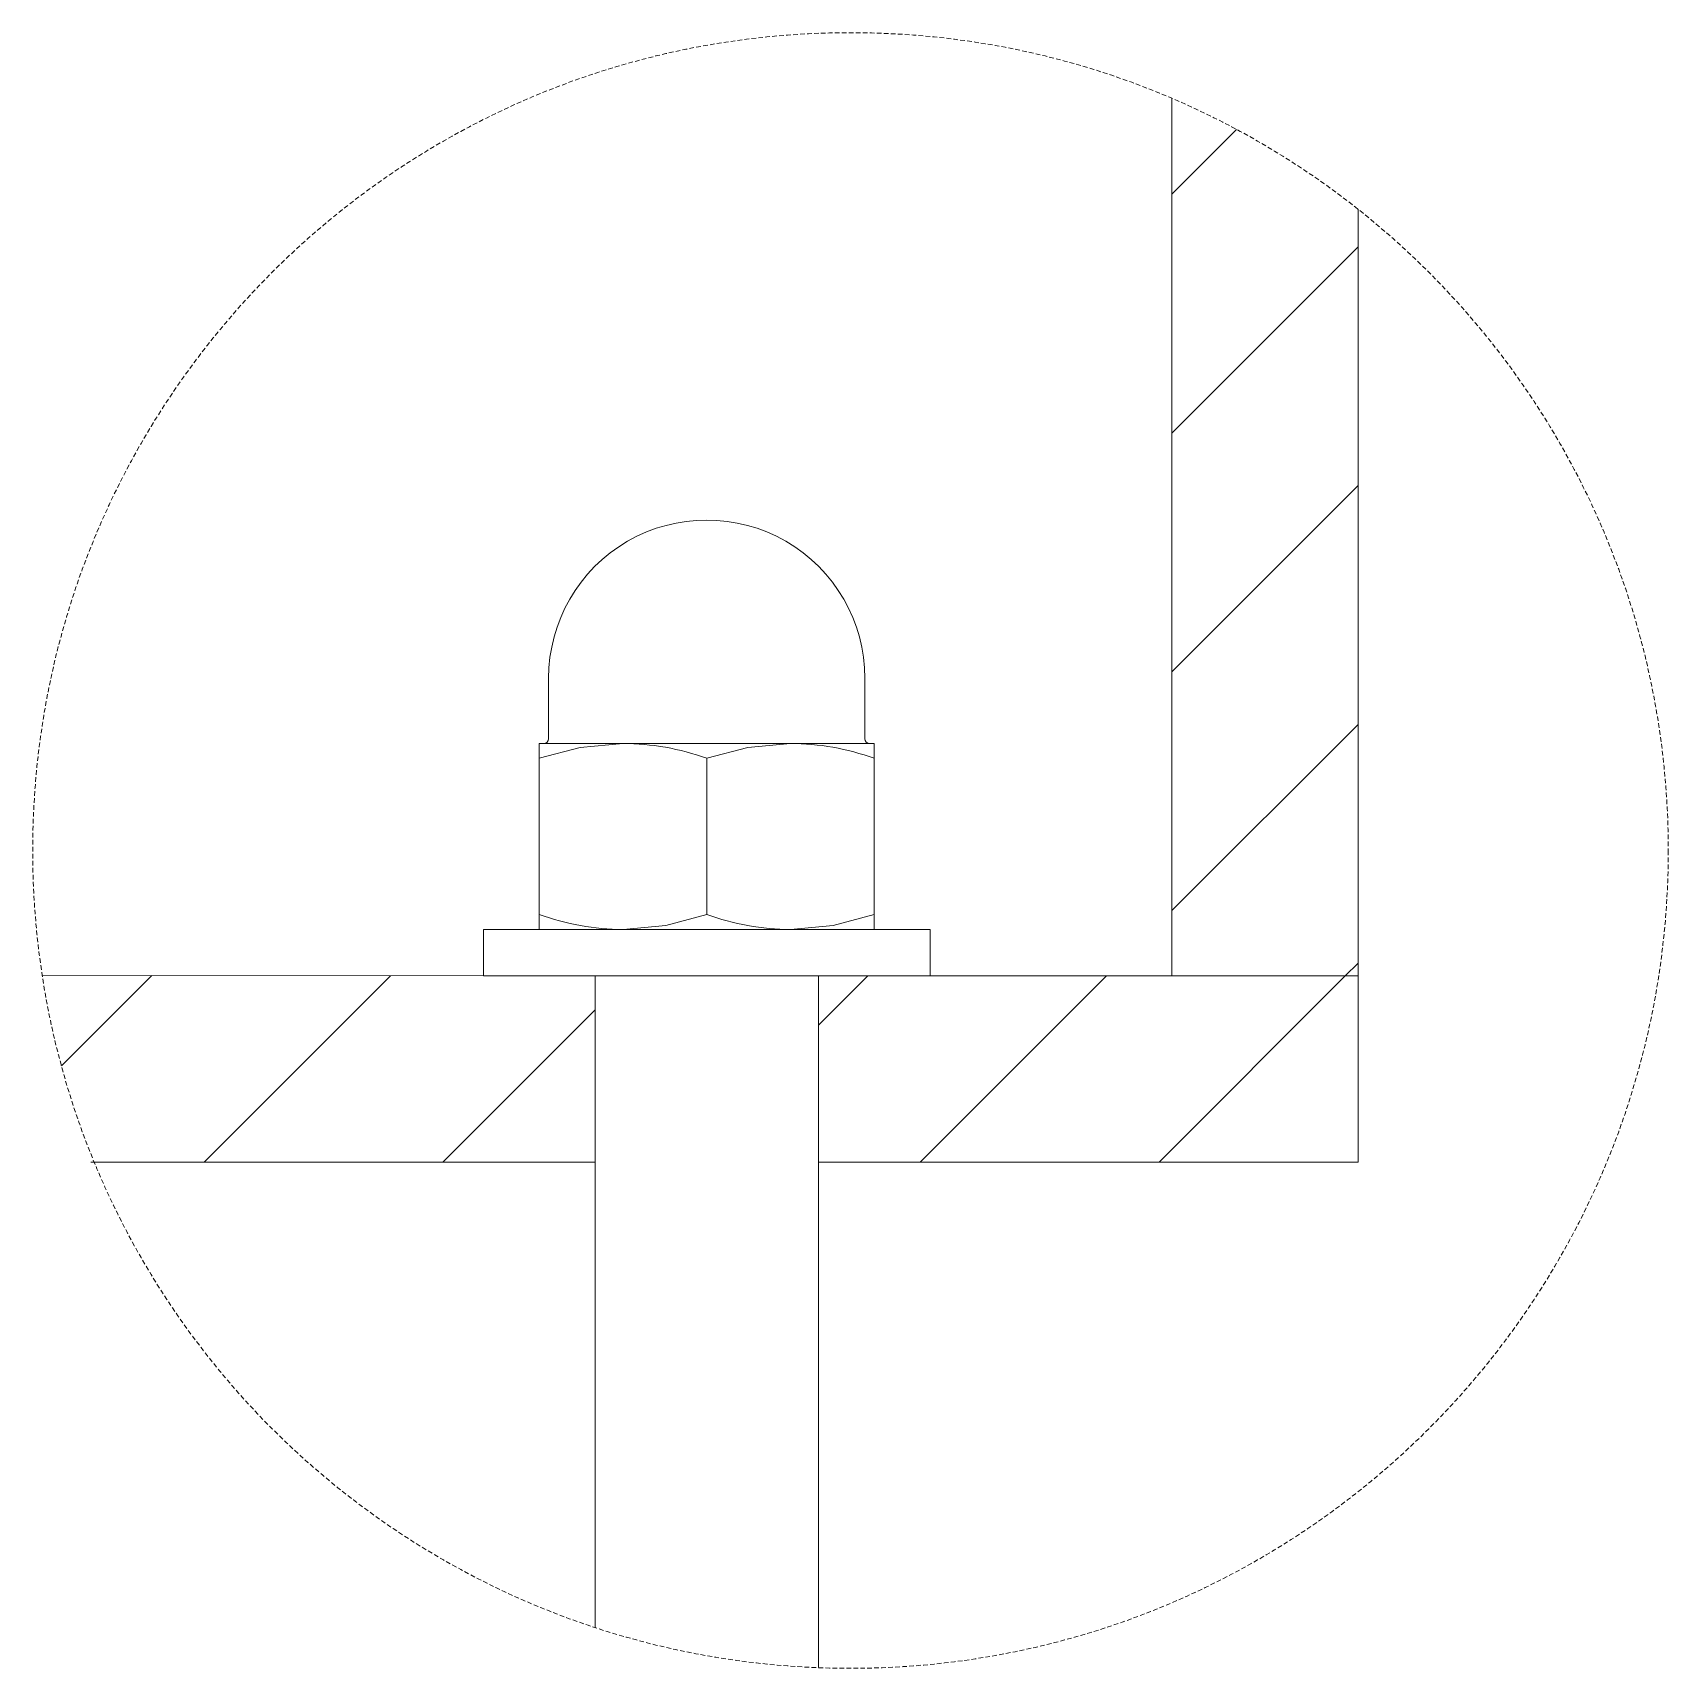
# Model space of a CAD drawing. Header units: millimetres. Extents: x -93 to 2210, y -85 to 1555.
# Drawn here: x 1543.3 to 1989.7, y 317.5 to 763.9 of the extents above; entities that cross this region are included whole.
import ezdxf

# ---------------------------------------------------------------- set-up
doc = ezdxf.new("R2010")
doc.units = ezdxf.units.MM
doc.linetypes.add('HIDDEN', pattern=[1.905, 1.27, -0.635])
doc.layers.add('ZANO_R', color=7, linetype='Continuous', lineweight=0)
doc.layers.add('ZANO_R_przerywana', color=7, linetype='HIDDEN', lineweight=0)

msp = doc.modelspace()

# ---------------------------------------------------------------- linework, layer by layer
at = {"layer": 'ZANO_R'}
for p, q in [((1854.25, 745.96), (1854.25, 506.48)), ((1854.25, 719.83), (1871.9, 737.48)), ((1905.04, 715.74), (1905.04, 506.48)), ((1854.25, 654.67), (1905.04, 705.46)), ((1854.25, 589.52), (1905.04, 640.3)), ((1684.11, 587.74), (1684.11, 571.23)), ((1770.45, 571.23), (1770.45, 587.74)), ((1854.25, 524.36), (1905.04, 575.15)), ((1681.57, 565.88), (1681.57, 569.96)), ((1704.43, 569.96), (1681.57, 569.96)), ((1681.57, 565.88), (1692.77, 568.84)), ((1692.77, 568.84), (1704.43, 569.96)), ((1750.14, 569.96), (1704.43, 569.96)), ((1727.28, 565.88), (1738.48, 568.84)), ((1738.48, 568.84), (1750.14, 569.96)), ((1772.99, 569.96), (1750.14, 569.96)), ((1772.99, 565.88), (1772.99, 569.96)), ((1681.57, 565.88), (1681.57, 523.26)), ((1727.28, 565.88), (1727.28, 523.26)), ((1772.99, 565.88), (1772.99, 523.26)), ((1681.57, 519.17), (1681.57, 523.26)), ((1727.28, 523.26), (1716.08, 520.29)), ((1772.99, 523.26), (1761.79, 520.29)), ((1772.99, 519.17), (1772.99, 523.26)), ((1666.34, 519.17), (1666.34, 506.48)), ((1788.23, 519.17), (1666.34, 519.17)), ((1716.08, 520.29), (1704.43, 519.17)), ((1761.79, 520.29), (1750.14, 519.17)), ((1788.23, 506.48), (1788.23, 519.17)), ((1901.52, 506.48), (1905.04, 510)), ((1545.94, 506.59), (1696.81, 506.48)), ((1551.2, 481.93), (1575.85, 506.59)), ((1590.11, 455.69), (1640.95, 506.53)), ((1788.23, 506.48), (1666.34, 506.48)), ((1696.81, 455.69), (1696.81, 506.48)), ((1696.81, 506.48), (1696.81, 328.68)), ((1757.75, 455.69), (1757.75, 506.48)), ((1757.75, 506.48), (1905.04, 506.48)), ((1757.75, 506.48), (1757.75, 317.69)), ((1757.75, 493.02), (1771.21, 506.48)), ((1785.58, 455.69), (1836.36, 506.48)), ((1850.73, 455.69), (1901.52, 506.48)), ((1905.04, 506.48), (1854.25, 506.48)), ((1655.27, 455.69), (1696.81, 497.23)), ((1696.81, 455.69), (1559.15, 455.69)), ((1905.04, 455.69), (1757.75, 455.69))]:
    msp.add_line(p, q, dxfattribs=at)
msp.add_lwpolyline([(1905.04, 506.48), (1905.04, 455.69)], dxfattribs=at)
for centre, radius, start, end in [((1727.28, 587.74), 43.17, 359.9997, 180.0003), ((1682.84, 571.23), 1.27, 270.0029, 359.9902), ((1703.84, 500.68), 69.28, 70.227, 89.5168), ((1749.55, 500.68), 69.28, 70.227, 89.5168), ((1771.72, 571.23), 1.27, 180.0098, 269.9971), ((1705.01, 588.46), 69.29, 250.2279, 269.5163), ((1750.72, 588.46), 69.29, 250.2279, 269.5163)]:
    msp.add_arc(centre, radius, start, end, dxfattribs=at)
at = {"layer": 'ZANO_R_przerywana', "color": 1}
msp.add_circle((1766.52, 540.72), 223.21, dxfattribs=at)

doc.saveas('drawing.dxf')
